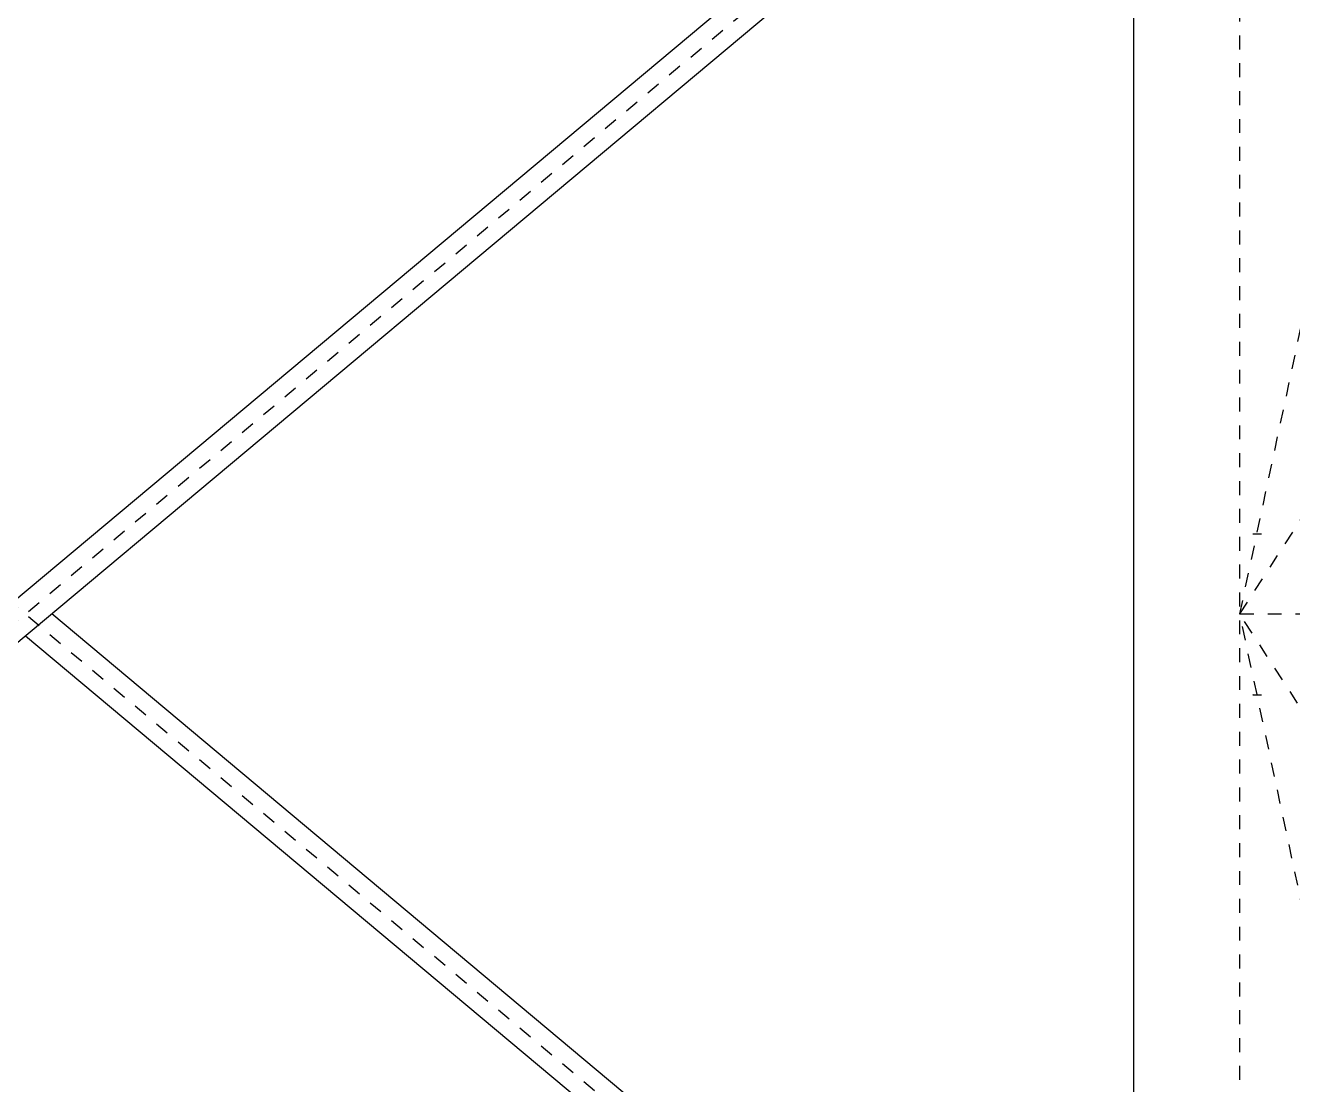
# Model space of a CAD drawing. Header units: millimetres. Extents: x 149919 to 150445, y 136651 to 136866.
# Drawn here: x 150251.5 to 150260.59, y 136697.8 to 136705.4 of the extents above; entities that cross this region are included whole.
import ezdxf

# ---------------------------------------------------------------- set-up
doc = ezdxf.new("R2010")
doc.units = ezdxf.units.MM
doc.header["$LTSCALE"] = 0.25
doc.linetypes.add('CENTER', pattern=[50.8, 31.75, -6.35, 6.35, -6.35])
doc.linetypes.add('XKITLINE00', pattern=[0])

# ---------------------------------------------------------------- blocks, each defined once
blk = doc.blocks.new('çatıı')
at = {"color": 8, "linetype": 'CENTER'}
for p, q in [((11840, 5080.27), (12370, 5900.27)), ((10096.38, 5810.27), (11840, 4350.27)), ((10096.38, 4350.27), (11840, 5810.27)), ((11840, 3985.69), (11840, 5629.8)), ((11840, 5080.27), (11927.5, 5490.27)), ((11849.29, 5137.85), (11855.24, 5137.72)), ((11840, 5080.27), (12370, 5080.27)), ((11927.5, 4670.27), (11840, 5080.27)), ((12370, 4260.27), (11840, 5080.27)), ((11849.42, 5022.26), (11855.36, 5022.13))]:
    blk.add_line(p, q, dxfattribs=at)
at = {"color": 8, "linetype": 'XKITLINE00'}
for p, q in [((11763.8, 5762.36), (10108.5, 4376.31)), ((11763.8, 5730.58), (10139.3, 4370.33)), ((11763.8, 5629.8), (11763.8, 4420.55)), ((11763.8, 4429.97), (10987.16, 5080.27)), ((11763.8, 4398.19), (10968.19, 5064.39))]:
    blk.add_line(p, q, dxfattribs=at)
for centre in [(11849.29, 5137.85), (11855.24, 5137.72), (11840, 5080.27), (11840, 5080.27), (11840, 5080.27), (11840, 5080.27), (11840, 5080.27), (11849.42, 5022.26), (11855.36, 5022.13)]:
    blk.add_circle(centre, 0.05, dxfattribs=at)

msp = doc.modelspace()

# ---------------------------------------------------------------- block references
at = {"xscale": 0.009999943142843078, "yscale": 0.009999943142843078, "zscale": 0.009999943142843078}
msp.add_blockref('çatıı', (150141.8141, 136650.3731), dxfattribs=at)

doc.saveas('drawing.dxf')
